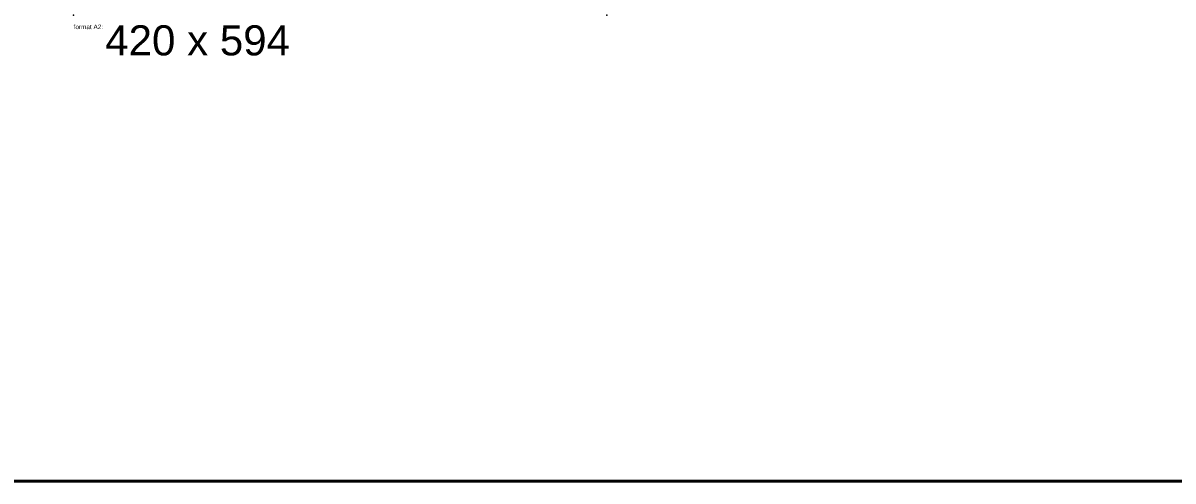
# Model space of a CAD drawing. Header units: millimetres. Extents: x -21220 to 1756793, y -806857 to 86733.
# Drawn here: x 81373 to 93971, y -54708 to -49689 of the extents above; entities that cross this region are included whole.
import ezdxf

# ---------------------------------------------------------------- set-up
doc = ezdxf.new("R2010")
doc.units = ezdxf.units.MM
doc.header["$LTSCALE"] = 10
doc.layers.get('Defpoints').update_dxf_attribs({"color": 2, "lineweight": 50})
for name, color, linetype, lineweight in [('G-Bloki', 221, 'Continuous', 5), ('G-Elementy konstrukcyjne', 1, 'Continuous', 40), ('G-Ramka', 5, 'Continuous', 40), ('G-Tabelka', 7, 'Continuous', 5)]:
    doc.layers.add(name, color=color, linetype=linetype, lineweight=lineweight)
doc.styles.add('Arial-GG', font='arial.ttf')
doc.styles.add('DB-1.0', font='arial.ttf')
doc.dimstyles.new('S-1 do 10-GG', dxfattribs={"dimscale": 10, "dimtxt": 2.2, "dimasz": 2, "dimexe": 1, "dimexo": 2, "dimgap": 0.6, "dimtad": 1, "dimdec": 0, "dimrnd": 1, "dimtxsty": 'Arial-GG', "dimcen": 0, "dimclrd": 256, "dimclre": 256, "dimclrt": 7, "dimadec": 0, "dimazin": 0, "dimtfac": 1, "dimtdec": 0, "dimtix": 1, "dimtmove": 0, "dimatfit": 2, "dimfxl": 1, "dimlwd": 5, "dimlwe": 5, "dimarcsym": 0})

# ---------------------------------------------------------------- blocks, each defined once
blk = doc.blocks.new('*D47')
at = {"layer": 'Defpoints', "color": 0, "ltscale": 2, "transparency": 16777216}
for p in [(-10, 174.9), (584, 0), (584, -53.6)]:
    blk.add_point(p, dxfattribs=at)
at = {"layer": 'Defpoints', "color": 7, "ltscale": 2, "transparency": 16777216, "insert": (135.8, -27.8), "char_height": 33, "attachment_point": 5, "style": 'Arial-GG'}
blk.add_mtext('420 x 594', dxfattribs=at)
blk = doc.blocks.new('*U45')
blk.add_point((1, 5))
at = {"ltscale": 0.8}
blk.add_point((579, 5), dxfattribs=at)
at = {"layer": 'G-Ramka', "color": 5}
blk.add_lwpolyline([(25, 405), (25, 5), (579, 5), (579, 405)], close=True, dxfattribs=at)
at = {"layer": 'G-Tabelka'}
for p in [(0, 410), (584, 410), (0, 0), (584, 0)]:
    blk.add_point(p, dxfattribs=at)
at = {"layer": 'G-Ramka', "color": 2, "insert": (0, -10.3), "char_height": 5, "width": 104.244, "attachment_point": 1, "style": 'DB-1.0'}
blk.add_mtext('{\\C7;format A2:}', dxfattribs=at)
at = {"layer": 'Defpoints', "ltscale": 2}
dim = blk.add_linear_dim(base=(584, -53.6), p1=(-10, 174.9), p2=(584, 0), dimstyle='S-1 do 10-GG', override={"dimscale": 15, "dimpost": '420 x <>', "dimse1": 1, "dimse2": 1, "dimsd1": 1, "dimsd2": 1}, dxfattribs=at)
dim.commit()
dim.dimension.update_dxf_attribs({"geometry": '*D47', "text_midpoint": (135.8, -53.6), "dimtype": 160})

msp = doc.modelspace()

# ---------------------------------------------------------------- linework, layer by layer
at = {"layer": 'G-Elementy konstrukcyjne', "ltscale": 200}
msp.add_lwpolyline([(60613.43, -41150.31), (94970.69, -41150.31), (94970.69, -54708.04), (60613.43, -54708.04)], close=True, dxfattribs=at)

# ---------------------------------------------------------------- block references
at = {"layer": 'G-Bloki', "ltscale": 0.8, "xscale": 10, "yscale": 10, "zscale": 10}
msp.add_blockref('*U45', (81928.19, -49603.91), dxfattribs=at)

doc.saveas('drawing.dxf')
